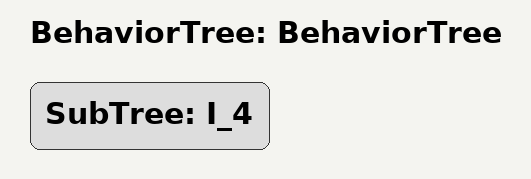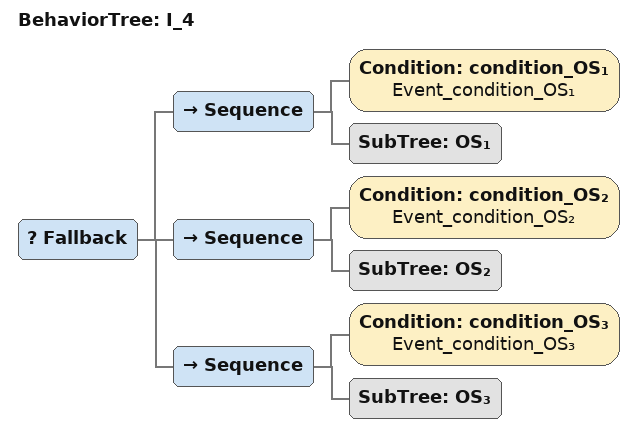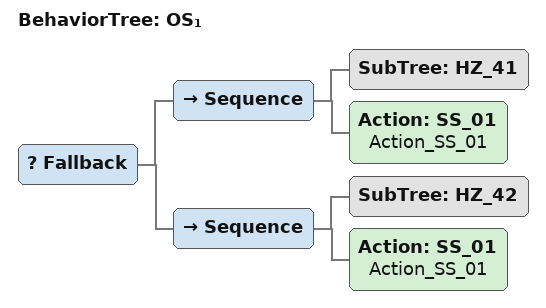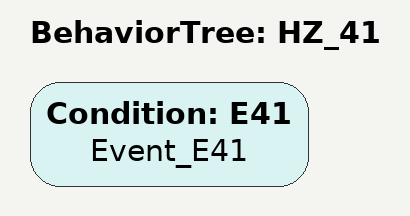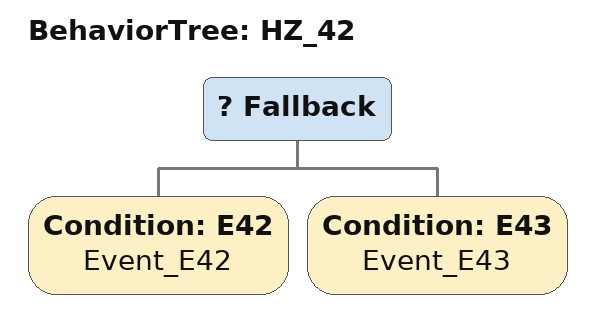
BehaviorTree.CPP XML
<BehaviorTree ID="BehaviorTree">
  <SubTree ID="I_4"/>
</BehaviorTree>

<BehaviorTree ID="I_4">
  <Fallback>
    <Sequence>
      <Condition ID="condition_OS₁" name="Event_condition_OS₁"/>
      <SubTree ID="OS₁"/>
    </Sequence>
    <Sequence>
      <Condition ID="condition_OS₂" name="Event_condition_OS₂"/>
      <SubTree ID="OS₂"/>
    </Sequence>
    <Sequence>
      <Condition ID="condition_OS₃" name="Event_condition_OS₃"/>
      <SubTree ID="OS₃"/>
    </Sequence>
  </Fallback>
</BehaviorTree>

<BehaviorTree ID="OS₁">
  <Fallback>
    <Sequence>
      <SubTree ID="HZ_41"/>
      <Action ID="SS_01" name="Action_SS_01"/>
    </Sequence>
    <Sequence>
      <SubTree ID="HZ_42"/>
      <Action ID="SS_01" name="Action_SS_01"/>
    </Sequence>
  </Fallback>
</BehaviorTree>

<BehaviorTree ID="HZ_41">
  <Condition ID="E41" name="Event_E41"/>
</BehaviorTree>

<BehaviorTree ID="HZ_42">
  <Fallback>
    <Condition ID="E42" name="Event_E42"/>
    <Condition ID="E43" name="Event_E43"/>
  </Fallback>
</BehaviorTree>
